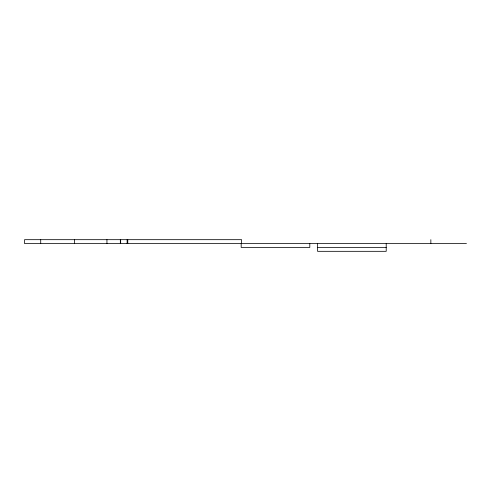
<?xml version="1.0" encoding="UTF-8"?>
<svg xmlns="http://www.w3.org/2000/svg" width="491" height="491" viewBox="0 0 491 491"><rect width="100%" height="100%" fill="white"/><g stroke="black" fill="none" stroke-linecap="round" stroke-linejoin="round"><path stroke-width="0.74" d="M466.45 243.561L24.55 243.561L24.55 239.676L241.615 239.676L241.615 243.561M317.579 247.439L386.208 247.439M430.846 239.676L430.846 243.561M386.208 243.561L386.208 251.324L317.579 251.324L317.579 243.561M309.809 243.561L309.809 247.439L241.179 247.439L241.179 243.561M127.77 239.676L127.77 243.561M127.439 239.676L127.439 243.561M127.126 239.676L127.126 243.561M120.651 239.676L120.651 243.561M120.338 239.676L120.338 243.561M106.946 239.676L106.946 243.561M74.577 239.676L74.577 243.561M40.716 239.676L40.716 243.561"/></g></svg>
